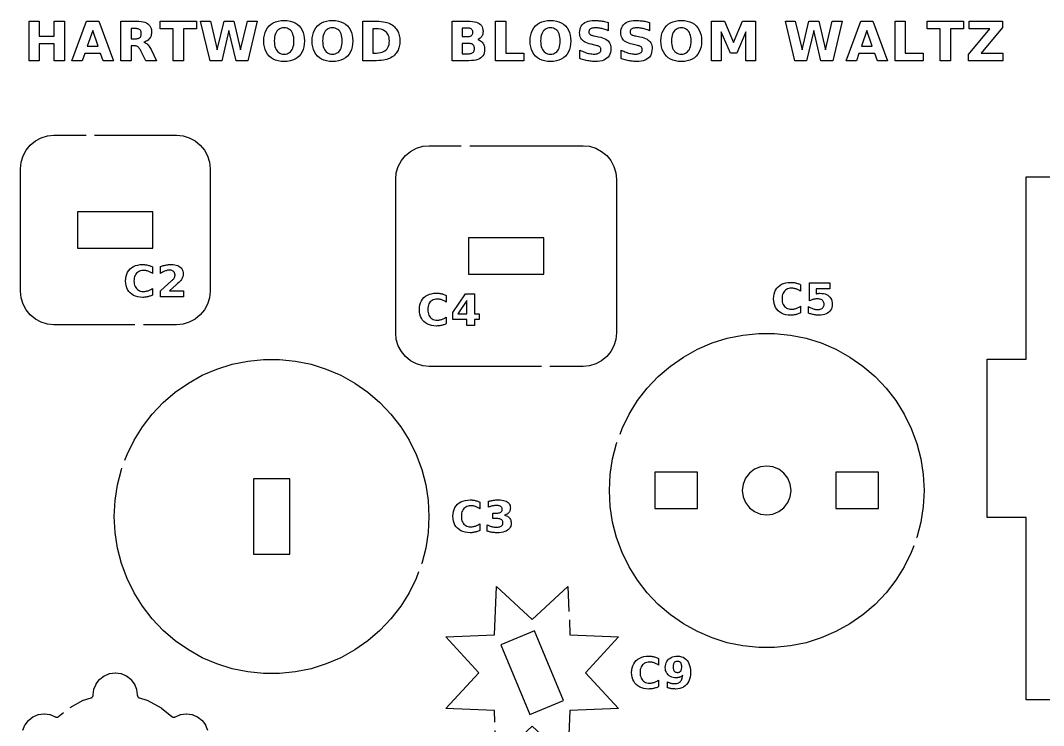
# Model space of a CAD drawing. Header units: millimetres. Extents: x 3 to 297, y 8 to 291.
# Drawn here: x 8.7 to 87.2, y 235.9 to 290.1 of the extents above; entities that cross this region are included whole.
import ezdxf

# ---------------------------------------------------------------- set-up
doc = ezdxf.new("R2010")
doc.units = ezdxf.units.MM
doc.layers.add('CUT', color=1, linetype='CONTINUOUS')
doc.layers.add('ENGRAVE', color=5, linetype='CONTINUOUS')

msp = doc.modelspace()

# ---------------------------------------------------------------- linework, layer by layer
at = {"layer": 'CUT', "color": 1}
for points in [[(17.509, 266.725), (11.2963, 266.725), (10.7976, 266.7741), (10.3145, 266.9207), (9.8692, 267.1587), (9.4789, 267.4789), (9.1587, 267.8692), (8.9207, 268.3145), (8.7741, 268.7976), (8.725, 269.2963), (8.725, 278.7037), (8.7741, 279.2024), (8.9207, 279.6855), (9.1587, 280.1308), (9.4789, 280.5211), (9.8692, 280.8413), (10.3145, 281.0793), (10.7976, 281.2259), (11.2963, 281.275), (13.7633, 281.275)], [(14.4133, 281.275), (20.7037, 281.275), (21.2024, 281.2259), (21.6855, 281.0793), (22.1308, 280.8413), (22.5211, 280.5211), (22.8413, 280.1308), (23.0793, 279.6855), (23.2259, 279.2024), (23.275, 278.7037), (23.275, 269.2963), (23.2259, 268.7976), (23.0793, 268.3145), (22.8413, 267.8692), (22.5211, 267.4789), (22.1308, 267.1587), (21.6855, 266.9207), (21.2024, 266.7741), (20.7037, 266.725), (18.159, 266.725)], [(48.709, 263.525), (40.0963, 263.525), (39.5976, 263.5741), (39.1145, 263.7207), (38.6692, 263.9587), (38.2789, 264.2789), (37.9587, 264.6692), (37.7207, 265.1145), (37.5741, 265.5976), (37.525, 266.0963), (37.525, 277.9037), (37.5741, 278.4024), (37.7207, 278.8855), (37.9587, 279.3308), (38.2789, 279.7211), (38.6692, 280.0413), (39.1145, 280.2793), (39.5976, 280.4259), (40.0963, 280.475), (42.5633, 280.475)], [(43.2133, 280.475), (51.9037, 280.475), (52.4024, 280.4259), (52.8855, 280.2793), (53.3308, 280.0413), (53.7211, 279.7211), (54.0413, 279.3308), (54.2793, 278.8855), (54.4259, 278.4024), (54.475, 277.9037), (54.475, 266.0963), (54.4259, 265.5976), (54.2793, 265.1145), (54.0413, 264.6692), (53.7211, 264.2789), (53.3308, 263.9587), (52.8855, 263.7207), (52.4024, 263.5741), (51.9037, 263.525), (49.359, 263.525)], [(100.075, 239.05), (100.075, 237.925), (85.925, 237.925), (85.925, 251.925), (82.925, 251.925), (82.925, 264.075), (85.925, 264.075), (85.925, 278.075), (100.075, 278.075), (100.075, 274.5)], [(54.7426, 258.3274), (54.9035, 258.7619), (55.4422, 259.8601), (56.0892, 260.8981), (56.8379, 261.8654), (57.6807, 262.7519), (58.6088, 263.5487), (59.6127, 264.2475), (60.6822, 264.8411), (61.8063, 265.3234), (62.9733, 265.6896), (64.1715, 265.9359), (65.3884, 266.0596), (66.6116, 266.0596), (67.8285, 265.9359), (69.0267, 265.6896), (70.1937, 265.3234), (71.3178, 264.8411), (72.3873, 264.2475), (73.3912, 263.5487), (74.3193, 262.7519), (75.1621, 261.8654), (75.9108, 260.8981), (76.5578, 259.8601), (77.0965, 258.7619), (77.5213, 257.6148), (77.8279, 256.4307), (78.0131, 255.2216), (78.0751, 254), (78.0131, 252.7784), (77.8279, 251.5693), (77.5213, 250.3852), (77.5114, 250.3583)], [(16.7426, 256.3274), (16.9035, 256.7619), (17.4422, 257.8601), (18.0892, 258.8981), (18.8379, 259.8654), (19.6807, 260.7519), (20.6088, 261.5487), (21.6127, 262.2475), (22.6822, 262.8411), (23.8063, 263.3234), (24.9733, 263.6896), (26.1715, 263.9359), (27.3884, 264.0596), (28.6116, 264.0596), (29.8285, 263.9359), (31.0267, 263.6896), (32.1937, 263.3234), (33.3178, 262.8411), (34.3873, 262.2475), (35.3912, 261.5487), (36.3193, 260.7519), (37.1621, 259.8654), (37.9108, 258.8981), (38.5578, 257.8601), (39.0965, 256.7619), (39.5213, 255.6148), (39.8279, 254.4307), (40.0131, 253.2216), (40.0751, 252), (40.0131, 250.7784), (39.8279, 249.5693), (39.5213, 248.3852), (39.5114, 248.3583)], [(77.2856, 249.7488), (77.0965, 249.2381), (76.5578, 248.1399), (75.9108, 247.1019), (75.1621, 246.1346), (74.3193, 245.2481), (73.3912, 244.4513), (72.3873, 243.7525), (71.3178, 243.1589), (70.1937, 242.6766), (69.0267, 242.3104), (67.8285, 242.0641), (66.6116, 241.9404), (65.3884, 241.9404), (64.1715, 242.0641), (62.9733, 242.3104), (61.8063, 242.6766), (60.6822, 243.1589), (59.6127, 243.7525), (58.6088, 244.4513), (57.6807, 245.2481), (56.8379, 246.1346), (56.0892, 247.1019), (55.4422, 248.1399), (54.9035, 249.2381), (54.4787, 250.3852), (54.1721, 251.5693), (53.9869, 252.7784), (53.9249, 254), (53.9869, 255.2216), (54.1721, 256.4307), (54.4787, 257.6148), (54.5168, 257.7178)], [(39.2856, 247.7488), (39.0965, 247.2381), (38.5578, 246.1399), (37.9108, 245.1019), (37.1621, 244.1346), (36.3193, 243.2481), (35.3912, 242.4513), (34.3873, 241.7525), (33.3178, 241.1589), (32.1937, 240.6766), (31.0267, 240.3104), (29.8285, 240.0641), (28.6116, 239.9404), (27.3884, 239.9404), (26.1715, 240.0641), (24.9733, 240.3104), (23.8063, 240.6766), (22.6822, 241.1589), (21.6127, 241.7525), (20.6088, 242.4513), (19.6807, 243.2481), (18.8379, 244.1346), (18.0892, 245.1019), (17.4422, 246.1399), (16.9035, 247.2381), (16.4787, 248.3852), (16.1721, 249.5693), (15.9869, 250.7784), (15.9249, 252), (15.9869, 253.2216), (16.1721, 254.4307), (16.4787, 255.6148), (16.5168, 255.7178)], [(45.1358, 236.2174), (45.0995, 237.0995), (41.368, 237.2529), (43.898, 240), (41.368, 242.7471), (45.0995, 242.9005), (45.2529, 246.632), (48, 244.102), (50.7471, 246.632), (50.8262, 244.7089)], [(50.8529, 244.0595), (50.9005, 242.9005), (54.632, 242.7471), (52.102, 240), (54.632, 237.2529), (50.9005, 237.0995), (50.7471, 233.368), (48, 235.898), (45.2529, 233.368), (45.1625, 235.5679)], [(12.5405, 237.345), (13.5489, 237.884), (13.5605, 237.8895), (13.5726, 237.8938), (14.1442, 238.0672), (14.1665, 238.0752), (14.1863, 238.0845), (14.2051, 238.0957), (14.2228, 238.1087), (14.239, 238.1234), (14.2538, 238.1396), (14.2669, 238.1571), (14.2783, 238.1758), (14.2878, 238.1955), (14.2953, 238.2161), (14.3008, 238.2373), (14.3042, 238.2589), (14.3055, 238.2808), (14.3053, 238.2869), (14.3053, 238.3033), (14.3063, 238.3147), (14.3602, 238.7242), (14.3628, 238.7387), (14.3678, 238.7525), (14.5259, 239.1342), (14.5321, 239.1475), (14.5405, 239.1596), (14.792, 239.4873), (14.8015, 239.4986), (14.8127, 239.508), (15.1404, 239.7595), (15.1525, 239.7679), (15.1658, 239.7741), (15.5475, 239.9322), (15.5613, 239.9373), (15.5758, 239.9398), (15.9853, 239.9937), (16, 239.995), (16.0147, 239.9937), (16.4242, 239.9398), (16.4387, 239.9372), (16.4525, 239.9322), (16.8342, 239.7741), (16.8475, 239.7679), (16.8596, 239.7595), (17.1873, 239.508), (17.1986, 239.4985), (17.208, 239.4873), (17.4595, 239.1596), (17.4679, 239.1475), (17.4741, 239.1342), (17.6322, 238.7525), (17.6373, 238.7387), (17.6398, 238.7242), (17.6937, 238.3147), (17.6947, 238.3033), (17.6947, 238.2869), (17.6945, 238.2808), (17.6958, 238.2589), (17.6992, 238.2373), (17.7047, 238.2161), (17.7122, 238.1955), (17.7217, 238.1758), (17.7331, 238.1571), (17.7462, 238.1396), (17.761, 238.1234), (17.7772, 238.1087), (17.7949, 238.0957), (17.8137, 238.0845), (17.8335, 238.0752), (17.8558, 238.0672), (18.4274, 237.8938), (18.4395, 237.8895), (18.4511, 237.884), (19.5306, 237.307), (19.5416, 237.3004), (19.5519, 237.2927), (20.3493, 236.6383), (20.3691, 236.6237), (20.3886, 236.6121), (20.4092, 236.6026), (20.4306, 236.5951), (20.4527, 236.5899), (20.4752, 236.5869), (20.4978, 236.5862), (20.5205, 236.5878), (20.5428, 236.5916), (20.5647, 236.5977), (20.5858, 236.6059), (20.6077, 236.6171), (20.6114, 236.6193), (20.6218, 236.6241), (21.0034, 236.7822), (21.0173, 236.7873), (21.0318, 236.7898), (21.4413, 236.8437), (21.456, 236.845), (21.4706, 236.8437), (21.8802, 236.7898), (21.8947, 236.7872), (21.9085, 236.7822), (22.2901, 236.6241), (22.3035, 236.6179), (22.3155, 236.6095), (22.6432, 236.358), (22.6545, 236.3485), (22.664, 236.3373), (22.9154, 236.0096), (22.9239, 235.9975), (22.9301, 235.9842), (23.0882, 235.6025)], [(8.9118, 235.6025), (9.0699, 235.9842), (9.0761, 235.9975), (9.0846, 236.0096), (9.336, 236.3373), (9.3455, 236.3486), (9.3568, 236.358), (9.6845, 236.6095), (9.6966, 236.6179), (9.7099, 236.6241), (10.0915, 236.7822), (10.1054, 236.7873), (10.1198, 236.7898), (10.5294, 236.8437), (10.5441, 236.845), (10.5587, 236.8437), (10.9682, 236.7898), (10.9828, 236.7872), (10.9966, 236.7822), (11.3782, 236.6241), (11.3886, 236.6193), (11.3923, 236.6171), (11.4142, 236.6059), (11.4353, 236.5977), (11.4572, 236.5916), (11.4795, 236.5878), (11.5022, 236.5862), (11.5248, 236.5869), (11.5473, 236.5899), (11.5694, 236.5951), (11.5908, 236.6026), (11.6114, 236.6121), (11.6309, 236.6237), (11.6507, 236.6383), (12.0278, 236.9478)]]:
    msp.add_lwpolyline(points, dxfattribs=at)
for points in [[(18.895, 272.605), (18.895, 275.395), (13.105, 275.395), (13.105, 272.605), (18.895, 272.605)], [(48.895, 270.605), (48.895, 273.395), (43.105, 273.395), (43.105, 270.605), (48.895, 270.605)], [(57.405, 252.605), (60.695, 252.605), (60.695, 255.395), (57.405, 255.395), (57.405, 252.605)], [(67.8101, 253.515), (67.8739, 254), (67.8101, 254.485), (67.6229, 254.937), (67.3251, 255.3251), (66.937, 255.6229), (66.485, 255.8101), (66, 255.8739), (65.515, 255.8101), (65.063, 255.6229), (64.6749, 255.3251), (64.3771, 254.937), (64.1899, 254.485), (64.1261, 254), (64.1899, 253.515), (64.3771, 253.063), (64.6749, 252.6749), (65.063, 252.3771), (65.515, 252.1899), (66, 252.1261), (66.485, 252.1899), (66.937, 252.3771), (67.3251, 252.6749), (67.6229, 253.063), (67.8101, 253.515)], [(71.305, 255.395), (71.305, 252.605), (74.595, 252.605), (74.595, 255.395), (71.305, 255.395)], [(29.395, 249.105), (29.395, 254.895), (26.605, 254.895), (26.605, 249.105), (29.395, 249.105)], [(50.3967, 237.8592), (48.1809, 243.2085), (45.6033, 242.1408), (47.8191, 236.7915), (50.3967, 237.8592)]]:
    msp.add_lwpolyline(points, close=True, dxfattribs=at)
at = {"layer": 'ENGRAVE', "color": 5}
for points in [[(12.1047, 290.0375), (12.1047, 287), (11.3214, 287), (11.3214, 288.2878), (10.1658, 288.2878), (10.1658, 287), (9.3825, 287), (9.3825, 290.0375), (10.1658, 290.0375), (10.1658, 288.8799), (11.3214, 288.8799), (11.3214, 290.0375), (12.1047, 290.0375)], [(15.8582, 287), (15.0708, 287), (14.8796, 287.5534), (13.6548, 287.5534), (13.4615, 287), (12.6742, 287), (13.7992, 290.0375), (14.7331, 290.0375), (15.8582, 287)], [(18.144, 289.9872), (18.2818, 289.948), (18.4017, 289.8976), (18.5039, 289.8361), (18.5893, 289.7625), (18.6593, 289.6758), (18.7137, 289.5762), (18.7525, 289.4636), (18.7758, 289.3379), (18.7836, 289.1993), (18.7796, 289.1019), (18.7674, 289.0105), (18.7472, 288.9252), (18.719, 288.8457), (18.6826, 288.7723), (18.6381, 288.7049), (18.5856, 288.6433), (18.5248, 288.5874), (18.4558, 288.5371), (18.3786, 288.4924), (18.2933, 288.4534), (18.1997, 288.4201), (18.2523, 288.4053), (18.3031, 288.3854), (18.352, 288.3603), (18.3991, 288.3301), (18.4443, 288.2948), (18.4876, 288.2543), (18.5301, 288.2075), (18.5727, 288.1533), (18.6155, 288.0918), (18.6585, 288.0228), (18.7016, 287.9464), (18.745, 287.8626), (19.1702, 287), (18.336, 287), (17.9657, 287.7548), (17.9284, 287.8267), (17.8908, 287.8907), (17.8531, 287.9466), (17.8152, 287.9944), (17.7771, 288.0343), (17.7389, 288.0661), (17.6985, 288.0916), (17.6538, 288.1124), (17.6049, 288.1286), (17.5517, 288.1402), (17.4943, 288.1472), (17.4327, 288.1495), (17.2109, 288.1495), (17.2109, 287), (16.4277, 287), (16.4277, 290.0375), (17.6239, 290.0375), (17.8151, 290.0319), (17.9885, 290.0151), (18.144, 289.9872)], [(20.4497, 289.4455), (19.4406, 289.4455), (19.4406, 290.0375), (22.2401, 290.0375), (22.2401, 289.4455), (21.233, 289.4455), (21.233, 287), (20.4497, 287), (20.4497, 289.4455)], [(25.6253, 287.8301), (26.1502, 290.0375), (26.8949, 290.0375), (26.1787, 287), (25.2754, 287), (24.724, 289.3092), (24.1788, 287), (23.2755, 287), (22.5532, 290.0375), (23.304, 290.0375), (23.8289, 287.8301), (24.3497, 290.0375), (25.1045, 290.0375), (25.6253, 287.8301)], [(30.1092, 289.6733), (30.236, 289.5248), (30.3398, 289.3584), (30.4205, 289.1744), (30.4781, 288.9726), (30.5127, 288.753), (30.5243, 288.5157), (30.5127, 288.279), (30.4781, 288.06), (30.4205, 287.8586), (30.3398, 287.6748), (30.236, 287.5086), (30.1092, 287.3601), (29.962, 287.232), (29.7973, 287.1273), (29.6148, 287.0458), (29.4148, 286.9876), (29.1971, 286.9526), (28.9618, 286.941), (28.727, 286.9526), (28.5098, 286.9876), (28.3099, 287.0458), (28.1276, 287.1273), (27.9627, 287.232), (27.8153, 287.3601), (27.6882, 287.5086), (27.5842, 287.6748), (27.5033, 287.8586), (27.4455, 288.06), (27.4108, 288.279), (27.3993, 288.5157), (27.4108, 288.753), (27.4455, 288.9726), (27.5033, 289.1744), (27.5842, 289.3584), (27.6882, 289.5248), (27.8153, 289.6733), (27.9627, 289.8014), (28.1276, 289.9062), (28.3099, 289.9877), (28.5098, 290.0459), (28.727, 290.0808), (28.9618, 290.0924), (29.1971, 290.0808), (29.4148, 290.0459), (29.6148, 289.9877), (29.7973, 289.9062), (29.962, 289.8014), (30.1092, 289.6733)], [(33.818, 289.6733), (33.9448, 289.5248), (34.0485, 289.3584), (34.1292, 289.1744), (34.1869, 288.9726), (34.2215, 288.753), (34.233, 288.5157), (34.2215, 288.279), (34.1869, 288.06), (34.1292, 287.8586), (34.0485, 287.6748), (33.9448, 287.5086), (33.818, 287.3601), (33.6708, 287.232), (33.506, 287.1273), (33.3236, 287.0458), (33.1235, 286.9876), (32.9058, 286.9526), (32.6705, 286.941), (32.4358, 286.9526), (32.2185, 286.9876), (32.0187, 287.0458), (31.8363, 287.1273), (31.6715, 287.232), (31.524, 287.3601), (31.3969, 287.5086), (31.2929, 287.6748), (31.212, 287.8586), (31.1542, 288.06), (31.1195, 288.279), (31.108, 288.5157), (31.1195, 288.753), (31.1542, 288.9726), (31.212, 289.1744), (31.2929, 289.3584), (31.3969, 289.5248), (31.524, 289.6733), (31.6715, 289.8014), (31.8363, 289.9062), (32.0187, 289.9877), (32.2185, 290.0459), (32.4358, 290.0808), (32.6705, 290.0924), (32.9058, 290.0808), (33.1235, 290.0459), (33.3236, 289.9877), (33.506, 289.9062), (33.6708, 289.8014), (33.818, 289.6733)], [(36.7255, 289.969), (36.8482, 289.9388), (36.9584, 289.9021), (37.0633, 289.8578), (37.1628, 289.8058), (37.2569, 289.7462), (37.3457, 289.679), (37.429, 289.6042), (37.4972, 289.5339), (37.5592, 289.4602), (37.6152, 289.3829), (37.665, 289.3022), (37.7088, 289.2179), (37.7464, 289.1301), (37.7781, 289.0386), (37.8041, 288.9432), (37.8242, 288.8438), (37.8387, 288.7404), (37.8473, 288.6331), (37.8502, 288.5218), (37.8473, 288.4093), (37.8387, 288.3008), (37.8242, 288.1965), (37.8041, 288.0964), (37.7781, 288.0003), (37.7464, 287.9084), (37.7088, 287.8203), (37.665, 287.7358), (37.6152, 287.6549), (37.5592, 287.5775), (37.4972, 287.5036), (37.429, 287.4333), (37.3449, 287.3585), (37.2554, 287.2913), (37.1605, 287.2317), (37.0601, 287.1797), (36.9543, 287.1354), (36.8431, 287.0987), (36.7197, 287.0685), (36.5773, 287.0439), (36.4159, 287.0247), (36.2355, 287.011), (36.0361, 287.0027), (35.8177, 287), (34.9917, 287), (34.9917, 290.0375), (35.8177, 290.0375), (36.0385, 290.0348), (36.2396, 290.0266), (36.4212, 290.0128), (36.5831, 289.9937), (36.7255, 289.969)], [(44.2559, 288.2867), (44.2905, 288.2135), (44.3174, 288.1353), (44.3366, 288.0521), (44.3481, 287.9639), (44.352, 287.8708), (44.3437, 287.7305), (44.319, 287.6027), (44.2777, 287.4873), (44.22, 287.3843), (44.1457, 287.2938), (44.0549, 287.2157), (43.9473, 287.1498), (43.8225, 287.0958), (43.6806, 287.0539), (43.5214, 287.024), (43.3451, 287.006), (43.1516, 287), (41.8516, 287), (41.8516, 290.0375), (43.0275, 290.0375), (43.2287, 290.0322), (43.4106, 290.0163), (43.573, 289.9897), (43.7161, 289.9525), (43.8398, 289.9047), (43.9441, 289.8463), (44.0308, 289.7761), (44.1017, 289.6932), (44.1569, 289.5976), (44.1963, 289.4891), (44.22, 289.3679), (44.2279, 289.2339), (44.225, 289.1618), (44.2163, 289.0934), (44.2019, 289.0287), (44.1817, 288.9676), (44.1558, 288.9102), (44.1241, 288.8565), (44.0869, 288.8068), (44.0445, 288.7617), (43.9969, 288.7209), (43.9442, 288.6847), (43.8862, 288.6529), (43.823, 288.6256), (43.9039, 288.5977), (43.9785, 288.563), (44.0468, 288.5213), (44.1087, 288.4728), (44.1643, 288.4173), (44.2136, 288.355), (44.2559, 288.2867)], [(45.1941, 290.0375), (45.9774, 290.0375), (45.9774, 287.592), (47.3527, 287.592), (47.3527, 287), (45.1941, 287), (45.1941, 290.0375)], [(50.5508, 289.6733), (50.6776, 289.5248), (50.7814, 289.3584), (50.8621, 289.1744), (50.9197, 288.9726), (50.9543, 288.753), (50.9658, 288.5157), (50.9543, 288.279), (50.9197, 288.06), (50.8621, 287.8586), (50.7814, 287.6748), (50.6776, 287.5086), (50.5508, 287.3601), (50.4036, 287.232), (50.2388, 287.1273), (50.0564, 287.0458), (49.8563, 286.9876), (49.6386, 286.9526), (49.4033, 286.941), (49.1686, 286.9526), (48.9513, 286.9876), (48.7515, 287.0458), (48.5692, 287.1273), (48.4043, 287.232), (48.2569, 287.3601), (48.1297, 287.5086), (48.0257, 287.6748), (47.9448, 287.8586), (47.887, 288.06), (47.8524, 288.279), (47.8408, 288.5157), (47.8524, 288.753), (47.887, 288.9726), (47.9448, 289.1744), (48.0257, 289.3584), (48.1297, 289.5248), (48.2569, 289.6733), (48.4043, 289.8014), (48.5692, 289.9062), (48.7515, 289.9877), (48.9513, 290.0459), (49.1686, 290.0808), (49.4033, 290.0924), (49.6386, 290.0808), (49.8563, 290.0459), (50.0564, 289.9877), (50.2388, 289.9062), (50.4036, 289.8014), (50.5508, 289.6733)], [(53.4298, 289.4473), (53.3501, 289.4679), (53.2715, 289.4853), (53.1943, 289.4995), (53.1187, 289.5106), (53.0445, 289.5185), (52.9717, 289.5232), (52.9005, 289.5248), (52.811, 289.5227), (52.7296, 289.5162), (52.6563, 289.5055), (52.5912, 289.4905), (52.5343, 289.4711), (52.4854, 289.4475), (52.4444, 289.4194), (52.4108, 289.3865), (52.3847, 289.3488), (52.3661, 289.3065), (52.3549, 289.2593), (52.3512, 289.2074), (52.3537, 289.1682), (52.3612, 289.132), (52.3738, 289.0988), (52.3914, 289.0686), (52.414, 289.0414), (52.4417, 289.0172), (52.476, 288.995), (52.5184, 288.9739), (52.5691, 288.9539), (52.628, 288.9349), (52.695, 288.917), (52.7703, 288.9002), (53.1039, 288.8331), (53.2646, 288.7962), (53.4091, 288.7535), (53.5373, 288.7049), (53.6492, 288.6504), (53.7448, 288.5901), (53.8241, 288.5238), (53.8894, 288.4498), (53.9428, 288.3661), (53.9844, 288.2726), (54.014, 288.1694), (54.0318, 288.0565), (54.0378, 287.9338), (54.0295, 287.7735), (54.0046, 287.6274), (53.9632, 287.4957), (53.9053, 287.3782), (53.8308, 287.275), (53.7397, 287.1862), (53.6316, 287.1112), (53.5061, 287.05), (53.3631, 287.0023), (53.2026, 286.9682), (53.0247, 286.9478), (52.8293, 286.941), (52.7329, 286.9425), (52.6364, 286.9471), (52.5399, 286.9547), (52.4432, 286.9654), (52.3464, 286.9791), (52.2494, 286.9959), (52.1525, 287.0157), (52.0555, 287.0384), (51.9585, 287.0641), (51.8615, 287.0927), (51.7645, 287.1242), (51.6676, 287.1587), (51.6676, 287.8199), (51.764, 287.7705), (51.8594, 287.7253), (51.9537, 287.6844), (52.0469, 287.6477), (52.139, 287.6152), (52.2301, 287.587), (52.3201, 287.563), (52.409, 287.5434), (52.4969, 287.5282), (52.5837, 287.5173), (52.6694, 287.5108), (52.754, 287.5086), (52.8361, 287.511), (52.9115, 287.5181), (52.9803, 287.53), (53.0424, 287.5466), (53.0979, 287.568), (53.1466, 287.5941), (53.1883, 287.6246), (53.2224, 287.6592), (53.2489, 287.6978), (53.2678, 287.7406), (53.2792, 287.7874), (53.283, 287.8382), (53.2804, 287.8839), (53.2727, 287.9259), (53.2598, 287.9644), (53.2418, 287.9992), (53.2187, 288.0304), (53.1904, 288.0579), (53.1544, 288.0833), (53.1082, 288.1077), (53.0518, 288.1312), (52.9851, 288.1538), (52.9082, 288.1755), (52.8211, 288.1963), (52.518, 288.2634), (52.3729, 288.2992), (52.2414, 288.3414), (52.1235, 288.3901), (52.0193, 288.4452), (51.9287, 288.5067), (51.8517, 288.5747), (51.7873, 288.65), (51.7347, 288.7336), (51.6938, 288.8255), (51.6645, 288.9255), (51.647, 289.0339), (51.6411, 289.1505), (51.6493, 289.2959), (51.6737, 289.4297), (51.7144, 289.5518), (51.7713, 289.6623), (51.8446, 289.7611), (51.9341, 289.8483), (52.0389, 289.9229), (52.1579, 289.9839), (52.2911, 290.0314), (52.4386, 290.0653), (52.6004, 290.0857), (52.7764, 290.0924), (52.8602, 290.0914), (52.9448, 290.0883), (53.0302, 290.083), (53.1164, 290.0757), (53.2033, 290.0663), (53.2911, 290.0548), (53.3798, 290.0412), (53.4695, 290.0255), (53.5602, 290.0078), (53.6519, 289.9879), (53.7446, 289.9659), (53.8384, 289.9419), (53.8384, 289.299), (53.7553, 289.3348), (53.6729, 289.3675), (53.5912, 289.3972), (53.5101, 289.4238), (53.4298, 289.4473)], [(56.5973, 289.4473), (56.5177, 289.4679), (56.439, 289.4853), (56.3619, 289.4995), (56.2862, 289.5106), (56.212, 289.5185), (56.1393, 289.5232), (56.068, 289.5248), (55.9785, 289.5227), (55.8971, 289.5162), (55.8239, 289.5055), (55.7588, 289.4905), (55.7018, 289.4711), (55.653, 289.4475), (55.612, 289.4194), (55.5784, 289.3865), (55.5523, 289.3488), (55.5336, 289.3065), (55.5224, 289.2593), (55.5187, 289.2074), (55.5212, 289.1682), (55.5288, 289.132), (55.5414, 289.0988), (55.559, 289.0686), (55.5816, 289.0414), (55.6093, 289.0172), (55.6435, 288.995), (55.686, 288.9739), (55.7367, 288.9539), (55.7955, 288.9349), (55.8626, 288.917), (55.9378, 288.9002), (56.2715, 288.8331), (56.4322, 288.7962), (56.5767, 288.7535), (56.7048, 288.7049), (56.8167, 288.6504), (56.9124, 288.5901), (56.9917, 288.5238), (57.057, 288.4498), (57.1104, 288.3661), (57.1519, 288.2726), (57.1816, 288.1694), (57.1994, 288.0565), (57.2053, 287.9338), (57.197, 287.7735), (57.1722, 287.6274), (57.1308, 287.4957), (57.0729, 287.3782), (56.9983, 287.275), (56.9073, 287.1862), (56.7992, 287.1112), (56.6736, 287.05), (56.5306, 287.0023), (56.3702, 286.9682), (56.1922, 286.9478), (55.9968, 286.941), (55.9005, 286.9425), (55.804, 286.9471), (55.7074, 286.9547), (55.6107, 286.9654), (55.5139, 286.9791), (55.417, 286.9959), (55.32, 287.0157), (55.223, 287.0384), (55.1261, 287.0641), (55.0291, 287.0927), (54.9321, 287.1242), (54.8351, 287.1587), (54.8351, 287.8199), (54.9316, 287.7705), (55.0269, 287.7253), (55.1212, 287.6844), (55.2144, 287.6477), (55.3066, 287.6152), (55.3977, 287.587), (55.4877, 287.563), (55.5766, 287.5434), (55.6644, 287.5282), (55.7512, 287.5173), (55.8369, 287.5108), (55.9215, 287.5086), (56.0037, 287.511), (56.0791, 287.5181), (56.1479, 287.53), (56.21, 287.5466), (56.2654, 287.568), (56.3142, 287.5941), (56.3559, 287.6246), (56.3899, 287.6592), (56.4164, 287.6978), (56.4354, 287.7406), (56.4467, 287.7874), (56.4505, 287.8382), (56.4479, 287.8839), (56.4402, 287.9259), (56.4274, 287.9644), (56.4094, 287.9992), (56.3862, 288.0304), (56.358, 288.0579), (56.322, 288.0833), (56.2758, 288.1077), (56.2194, 288.1312), (56.1527, 288.1538), (56.0758, 288.1755), (55.9887, 288.1963), (55.6855, 288.2634), (55.5404, 288.2992), (55.409, 288.3414), (55.2911, 288.3901), (55.1869, 288.4452), (55.0962, 288.5067), (55.0192, 288.5747), (54.9549, 288.65), (54.9023, 288.7336), (54.8613, 288.8255), (54.8321, 288.9255), (54.8145, 289.0339), (54.8087, 289.1505), (54.8168, 289.2959), (54.8412, 289.4297), (54.8819, 289.5518), (54.9389, 289.6623), (55.0121, 289.7611), (55.1016, 289.8483), (55.2064, 289.9229), (55.3254, 289.9839), (55.4587, 290.0314), (55.6062, 290.0653), (55.7679, 290.0857), (55.9439, 290.0924), (56.0277, 290.0914), (56.1123, 290.0883), (56.1977, 290.083), (56.2839, 290.0757), (56.3709, 290.0663), (56.4587, 290.0548), (56.5473, 290.0412), (56.637, 290.0255), (56.7277, 290.0078), (56.8194, 289.9879), (56.9122, 289.9659), (57.0059, 289.9419), (57.0059, 289.299), (56.9229, 289.3348), (56.8405, 289.3675), (56.7587, 289.3972), (56.6777, 289.4238), (56.5973, 289.4473)], [(60.5946, 289.6733), (60.7215, 289.5248), (60.8252, 289.3584), (60.9059, 289.1744), (60.9636, 288.9726), (60.9982, 288.753), (61.0097, 288.5157), (60.9982, 288.279), (60.9636, 288.06), (60.9059, 287.8586), (60.8252, 287.6748), (60.7215, 287.5086), (60.5946, 287.3601), (60.4475, 287.232), (60.2827, 287.1273), (60.1003, 287.0458), (59.9002, 286.9876), (59.6825, 286.9526), (59.4472, 286.941), (59.2125, 286.9526), (58.9952, 286.9876), (58.7954, 287.0458), (58.613, 287.1273), (58.4482, 287.232), (58.3007, 287.3601), (58.1736, 287.5086), (58.0696, 287.6748), (57.9887, 287.8586), (57.9309, 288.06), (57.8962, 288.279), (57.8847, 288.5157), (57.8962, 288.753), (57.9309, 288.9726), (57.9887, 289.1744), (58.0696, 289.3584), (58.1736, 289.5248), (58.3007, 289.6733), (58.4482, 289.8014), (58.613, 289.9062), (58.7954, 289.9877), (58.9952, 290.0459), (59.2125, 290.0808), (59.4472, 290.0924), (59.6825, 290.0808), (59.9002, 290.0459), (60.1003, 289.9877), (60.2827, 289.9062), (60.4475, 289.8014), (60.5946, 289.6733)], [(65.1477, 287), (64.4071, 287), (64.4071, 289.2217), (63.7073, 287.5839), (63.2109, 287.5839), (62.511, 289.2217), (62.511, 287), (61.7684, 287), (61.7684, 290.0375), (62.7653, 290.0375), (63.457, 288.4119), (64.1528, 290.0375), (65.1477, 290.0375), (65.1477, 287)], [(70.5124, 287.8301), (71.0373, 290.0375), (71.7819, 290.0375), (71.0658, 287), (70.1624, 287), (69.6111, 289.3092), (69.0658, 287), (68.1625, 287), (67.4403, 290.0375), (68.191, 290.0375), (68.7159, 287.8301), (69.2367, 290.0375), (69.9915, 290.0375), (70.5124, 287.8301)], [(74.4958, 287), (74.3045, 287.5534), (73.0798, 287.5534), (72.8865, 287), (72.0991, 287), (73.2242, 290.0375), (74.158, 290.0375), (75.2831, 287), (74.4958, 287)], [(75.8526, 290.0375), (76.6359, 290.0375), (76.6359, 287.592), (78.0112, 287.592), (78.0112, 287), (75.8526, 287), (75.8526, 290.0375)], [(79.3213, 287), (79.3213, 289.4455), (78.3122, 289.4455), (78.3122, 290.0375), (81.1117, 290.0375), (81.1117, 289.4455), (80.1046, 289.4455), (80.1046, 287), (79.3213, 287)], [(84.1348, 287), (81.4879, 287), (81.4879, 287.474), (83.1175, 289.4455), (81.5347, 289.4455), (81.5347, 290.0375), (84.088, 290.0375), (84.088, 289.5635), (82.4583, 287.592), (84.1348, 287.592), (84.1348, 287)], [(13.8501, 288.1169), (14.6822, 288.1169), (14.2672, 289.3254), (13.8501, 288.1169)], [(17.9262, 288.816), (17.9529, 288.8564), (17.9736, 288.9033), (17.9885, 288.9567), (17.9974, 289.0168), (18.0003, 289.0833), (17.9974, 289.1492), (17.9885, 289.2086), (17.9736, 289.2614), (17.9529, 289.3076), (17.9262, 289.3473), (17.8935, 289.3804), (17.854, 289.4077), (17.8068, 289.4301), (17.7519, 289.4475), (17.6892, 289.4599), (17.6187, 289.4674), (17.5405, 289.4699), (17.2109, 289.4699), (17.2109, 288.6907), (17.5405, 288.6907), (17.6187, 288.6932), (17.6892, 288.7008), (17.7519, 288.7136), (17.8068, 288.7314), (17.854, 288.7543), (17.8935, 288.7822), (17.9262, 288.816)], [(28.4063, 289.2603), (28.346, 289.1662), (28.2967, 289.06), (28.2583, 288.9419), (28.2309, 288.8118), (28.2145, 288.6698), (28.209, 288.5157), (28.2145, 288.3623), (28.2309, 288.2207), (28.2583, 288.091), (28.2967, 287.9732), (28.346, 287.8672), (28.4063, 287.7731), (28.4766, 287.6923), (28.5558, 287.6262), (28.6439, 287.5747), (28.7409, 287.538), (28.8469, 287.516), (28.9618, 287.5086), (29.0773, 287.516), (29.1837, 287.538), (29.2812, 287.5747), (29.3696, 287.6262), (29.4489, 287.6923), (29.5192, 287.7731), (29.5795, 287.8672), (29.6288, 287.9732), (29.6672, 288.091), (29.6946, 288.2207), (29.7111, 288.3623), (29.7166, 288.5157), (29.7111, 288.6698), (29.6946, 288.8118), (29.6672, 288.9419), (29.6288, 289.06), (29.5795, 289.1662), (29.5192, 289.2603), (29.4489, 289.3412), (29.3696, 289.4073), (29.2812, 289.4587), (29.1837, 289.4954), (29.0773, 289.5175), (28.9618, 289.5248), (28.8469, 289.5175), (28.7409, 289.4954), (28.6439, 289.4587), (28.5558, 289.4073), (28.4766, 289.3412), (28.4063, 289.2603)], [(32.1151, 289.2603), (32.0548, 289.1662), (32.0054, 289.06), (31.9671, 288.9419), (31.9397, 288.8118), (31.9232, 288.6698), (31.9177, 288.5157), (31.9232, 288.3623), (31.9397, 288.2207), (31.9671, 288.091), (32.0054, 287.9732), (32.0548, 287.8672), (32.1151, 287.7731), (32.1853, 287.6923), (32.2645, 287.6262), (32.3526, 287.5747), (32.4496, 287.538), (32.5556, 287.516), (32.6705, 287.5086), (32.786, 287.516), (32.8925, 287.538), (32.9899, 287.5747), (33.0783, 287.6262), (33.1576, 287.6923), (33.2279, 287.7731), (33.2882, 287.8672), (33.3376, 287.9732), (33.376, 288.091), (33.4034, 288.2207), (33.4198, 288.3623), (33.4253, 288.5157), (33.4198, 288.6698), (33.4034, 288.8118), (33.376, 288.9419), (33.3376, 289.06), (33.2882, 289.1662), (33.2279, 289.2603), (33.1576, 289.3412), (33.0783, 289.4073), (32.9899, 289.4587), (32.8925, 289.4954), (32.786, 289.5175), (32.6705, 289.5248), (32.5556, 289.5175), (32.4496, 289.4954), (32.3526, 289.4587), (32.2645, 289.4073), (32.1853, 289.3412), (32.1151, 289.2603)], [(36.5951, 287.6978), (36.6985, 287.7573), (36.7892, 287.8301), (36.8666, 287.9154), (36.9299, 288.0127), (36.9792, 288.122), (37.0143, 288.2433), (37.0354, 288.3766), (37.0425, 288.5218), (37.0355, 288.6664), (37.0144, 288.799), (36.9794, 288.9196), (36.9304, 289.0282), (36.8673, 289.1248), (36.7902, 289.2095), (36.6997, 289.2816), (36.5965, 289.3406), (36.4804, 289.3865), (36.3517, 289.4193), (36.2101, 289.4389), (36.0557, 289.4455), (35.775, 289.4455), (35.775, 287.592), (36.0557, 287.592), (36.2095, 287.5987), (36.3506, 287.6185), (36.4792, 287.6516), (36.5951, 287.6978)], [(43.349, 288.943), (43.3782, 288.9722), (43.4021, 289.0058), (43.4207, 289.0437), (43.434, 289.0858), (43.4419, 289.1323), (43.4446, 289.183), (43.4419, 289.2332), (43.434, 289.2792), (43.4207, 289.3211), (43.4021, 289.3589), (43.3782, 289.3925), (43.349, 289.4221), (43.3146, 289.4473), (43.2753, 289.4679), (43.231, 289.4839), (43.1817, 289.4953), (43.1274, 289.5022), (43.0682, 289.5045), (42.6348, 289.5045), (42.6348, 288.8616), (43.0682, 288.8616), (43.1274, 288.8638), (43.1817, 288.8706), (43.231, 288.8819), (43.2753, 288.8977), (43.3146, 288.9181), (43.349, 288.943)], [(48.8479, 289.2603), (48.7876, 289.1662), (48.7383, 289.06), (48.6999, 288.9419), (48.6725, 288.8118), (48.656, 288.6698), (48.6506, 288.5157), (48.656, 288.3623), (48.6725, 288.2207), (48.6999, 288.091), (48.7383, 287.9732), (48.7876, 287.8672), (48.8479, 287.7731), (48.9181, 287.6923), (48.9973, 287.6262), (49.0854, 287.5747), (49.1825, 287.538), (49.2884, 287.516), (49.4033, 287.5086), (49.5188, 287.516), (49.6253, 287.538), (49.7227, 287.5747), (49.8111, 287.6262), (49.8905, 287.6923), (49.9608, 287.7731), (50.0211, 287.8672), (50.0704, 287.9732), (50.1088, 288.091), (50.1362, 288.2207), (50.1526, 288.3623), (50.1581, 288.5157), (50.1526, 288.6698), (50.1362, 288.8118), (50.1088, 288.9419), (50.0704, 289.06), (50.0211, 289.1662), (49.9608, 289.2603), (49.8905, 289.3412), (49.8111, 289.4073), (49.7227, 289.4587), (49.6253, 289.4954), (49.5188, 289.5175), (49.4033, 289.5248), (49.2884, 289.5175), (49.1825, 289.4954), (49.0854, 289.4587), (48.9973, 289.4073), (48.9181, 289.3412), (48.8479, 289.2603)], [(58.8918, 289.2603), (58.8315, 289.1662), (58.7821, 289.06), (58.7438, 288.9419), (58.7163, 288.8118), (58.6999, 288.6698), (58.6944, 288.5157), (58.6999, 288.3623), (58.7163, 288.2207), (58.7438, 288.091), (58.7821, 287.9732), (58.8315, 287.8672), (58.8918, 287.7731), (58.962, 287.6923), (59.0412, 287.6262), (59.1293, 287.5747), (59.2263, 287.538), (59.3323, 287.516), (59.4472, 287.5086), (59.5627, 287.516), (59.6692, 287.538), (59.7666, 287.5747), (59.855, 287.6262), (59.9343, 287.6923), (60.0046, 287.7731), (60.0649, 287.8672), (60.1143, 287.9732), (60.1526, 288.091), (60.1801, 288.2207), (60.1965, 288.3623), (60.202, 288.5157), (60.1965, 288.6698), (60.1801, 288.8118), (60.1526, 288.9419), (60.1143, 289.06), (60.0649, 289.1662), (60.0046, 289.2603), (59.9343, 289.3412), (59.855, 289.4073), (59.7666, 289.4587), (59.6692, 289.4954), (59.5627, 289.5175), (59.4472, 289.5248), (59.3323, 289.5175), (59.2263, 289.4954), (59.1293, 289.4587), (59.0412, 289.4073), (58.962, 289.3412), (58.8918, 289.2603)], [(74.1072, 288.1169), (73.6921, 289.3254), (73.2751, 288.1169), (74.1072, 288.1169)], [(43.486, 287.6688), (43.5158, 287.7105), (43.5389, 287.7579), (43.5555, 287.8109), (43.5654, 287.8695), (43.5687, 287.9338), (43.5654, 287.9969), (43.5556, 288.0544), (43.5392, 288.1065), (43.5162, 288.1531), (43.4867, 288.1942), (43.4507, 288.2299), (43.408, 288.26), (43.3587, 288.2847), (43.3027, 288.3039), (43.24, 288.3176), (43.1707, 288.3258), (43.0946, 288.3285), (42.6348, 288.3285), (42.6348, 287.533), (43.0946, 287.533), (43.1701, 287.5358), (43.239, 287.5441), (43.3014, 287.558), (43.3573, 287.5773), (43.4067, 287.6023), (43.4497, 287.6327), (43.486, 287.6688)], [(18.8007, 268.9798), (18.7419, 268.9537), (18.6824, 268.9299), (18.622, 268.9086), (18.5609, 268.8898), (18.4989, 268.8734), (18.436, 268.8594), (18.3723, 268.8481), (18.3076, 268.8392), (18.2421, 268.8329), (18.1756, 268.8291), (18.1083, 268.8278), (17.9129, 268.8372), (17.7316, 268.8655), (17.5642, 268.9126), (17.4109, 268.9786), (17.2716, 269.0635), (17.1464, 269.1672), (17.0379, 269.287), (16.9492, 269.4202), (16.8802, 269.5669), (16.831, 269.7271), (16.8014, 269.9006), (16.7915, 270.0876), (16.8014, 270.275), (16.831, 270.449), (16.8802, 270.6094), (16.9492, 270.7563), (17.0379, 270.8897), (17.1464, 271.0096), (17.2716, 271.1133), (17.4109, 271.1981), (17.5642, 271.2641), (17.7316, 271.3113), (17.9129, 271.3395), (18.1083, 271.349), (18.1756, 271.3477), (18.2421, 271.3439), (18.3076, 271.3376), (18.3723, 271.3287), (18.436, 271.3173), (18.4989, 271.3034), (18.5609, 271.287), (18.622, 271.2681), (18.6824, 271.2468), (18.7419, 271.2231), (18.8007, 271.1969), (18.8586, 271.1683), (18.8586, 270.6654), (18.8007, 270.7032), (18.743, 270.7375), (18.6857, 270.7683), (18.6286, 270.7956), (18.5717, 270.8193), (18.5152, 270.8395), (18.4582, 270.8564), (18.4003, 270.8703), (18.3414, 270.881), (18.2815, 270.8887), (18.2206, 270.8933), (18.1587, 270.8949), (18.0509, 270.8889), (17.9511, 270.871), (17.8592, 270.8411), (17.7753, 270.7994), (17.6994, 270.7457), (17.6314, 270.68), (17.5727, 270.6039), (17.5247, 270.5187), (17.4873, 270.4245), (17.4607, 270.3212), (17.4447, 270.2089), (17.4393, 270.0876), (17.4447, 269.9667), (17.4607, 269.8548), (17.4873, 269.7519), (17.5247, 269.6579), (17.5727, 269.5728), (17.6314, 269.4967), (17.6994, 269.4311), (17.7753, 269.3774), (17.8592, 269.3356), (17.9511, 269.3058), (18.0509, 269.2879), (18.1587, 269.2819), (18.2206, 269.2834), (18.2815, 269.288), (18.3414, 269.2957), (18.4003, 269.3065), (18.4582, 269.3203), (18.5152, 269.3372), (18.5717, 269.3574), (18.6286, 269.3812), (18.6857, 269.4084), (18.743, 269.4392), (18.8007, 269.4736), (18.8586, 269.5114), (18.8586, 269.0085), (18.8007, 268.9798)], [(21.2348, 269.3356), (21.2348, 268.875), (19.4688, 268.875), (19.4688, 269.3356), (20.3559, 270.1185), (20.3937, 270.1542), (20.4282, 270.1896), (20.4592, 270.2247), (20.4868, 270.2595), (20.5109, 270.2941), (20.5316, 270.3285), (20.549, 270.3629), (20.5633, 270.3977), (20.5744, 270.433), (20.5823, 270.4688), (20.587, 270.505), (20.5886, 270.5417), (20.5854, 270.5968), (20.5759, 270.6482), (20.5599, 270.6959), (20.5376, 270.7399), (20.5089, 270.7802), (20.4739, 270.8167), (20.4335, 270.8486), (20.389, 270.8746), (20.3402, 270.8949), (20.2872, 270.9093), (20.2301, 270.918), (20.1687, 270.9209), (20.1191, 270.9192), (20.068, 270.9139), (20.0153, 270.9052), (19.9611, 270.893), (19.9053, 270.8774), (19.848, 270.8582), (19.7893, 270.8357), (19.7292, 270.8097), (19.6678, 270.7803), (19.605, 270.7476), (19.5408, 270.7114), (19.4753, 270.6719), (19.4753, 271.2057), (19.5457, 271.2281), (19.6158, 271.2487), (19.6857, 271.2674), (19.7553, 271.2842), (19.8246, 271.2992), (19.8936, 271.3123), (19.9623, 271.3235), (20.0305, 271.3327), (20.0983, 271.3398), (20.1656, 271.3449), (20.2325, 271.3479), (20.2989, 271.349), (20.4389, 271.3436), (20.5681, 271.3276), (20.6865, 271.3009), (20.794, 271.2636), (20.8908, 271.2156), (20.9768, 271.1569), (21.0506, 271.0887), (21.1111, 271.012), (21.1581, 270.927), (21.1916, 270.8336), (21.2118, 270.7317), (21.2185, 270.6214), (21.2156, 270.556), (21.2071, 270.492), (21.1929, 270.4296), (21.1729, 270.3686), (21.1473, 270.3091), (21.116, 270.2511), (21.0755, 270.1907), (21.0225, 270.1237), (20.9569, 270.0503), (20.8787, 269.9705), (20.7879, 269.8841), (20.6846, 269.7913), (20.1654, 269.3356), (21.2348, 269.3356)], [(68.5387, 267.6126), (68.48, 267.5864), (68.4204, 267.5626), (68.3601, 267.5413), (68.2989, 267.5225), (68.2369, 267.5061), (68.1741, 267.4922), (68.1103, 267.4808), (68.0457, 267.4719), (67.9801, 267.4656), (67.9136, 267.4618), (67.8463, 267.4605), (67.6509, 267.4699), (67.4696, 267.4982), (67.3023, 267.5453), (67.1489, 267.6113), (67.0096, 267.6962), (66.8844, 267.7999), (66.7759, 267.9197), (66.6872, 268.053), (66.6183, 268.1996), (66.569, 268.3598), (66.5394, 268.5333), (66.5295, 268.7203), (66.5394, 268.9077), (66.569, 269.0817), (66.6183, 269.2421), (66.6872, 269.389), (66.7759, 269.5224), (66.8844, 269.6423), (67.0096, 269.746), (67.1489, 269.8308), (67.3023, 269.8968), (67.4696, 269.944), (67.6509, 269.9722), (67.8463, 269.9817), (67.9136, 269.9804), (67.9801, 269.9766), (68.0457, 269.9703), (68.1103, 269.9614), (68.1741, 269.95), (68.2369, 269.9361), (68.2989, 269.9197), (68.3601, 269.9008), (68.4204, 269.8795), (68.48, 269.8558), (68.5387, 269.8296), (68.5966, 269.801), (68.5966, 269.2981), (68.5387, 269.3359), (68.481, 269.3702), (68.4237, 269.401), (68.3666, 269.4283), (68.3097, 269.452), (68.2532, 269.4722), (68.1963, 269.4891), (68.1383, 269.503), (68.0794, 269.5137), (68.0195, 269.5214), (67.9586, 269.526), (67.8967, 269.5276), (67.789, 269.5216), (67.6891, 269.5037), (67.5973, 269.4739), (67.5133, 269.4321), (67.4374, 269.3784), (67.3694, 269.3127), (67.3107, 269.2366), (67.2627, 269.1514), (67.2253, 269.0572), (67.1987, 268.9539), (67.1827, 268.8416), (67.1773, 268.7203), (67.1827, 268.5994), (67.1987, 268.4875), (67.2253, 268.3846), (67.2627, 268.2906), (67.3107, 268.2055), (67.3694, 268.1295), (67.4374, 268.0638), (67.5133, 268.0101), (67.5973, 267.9683), (67.6891, 267.9385), (67.789, 267.9206), (67.8967, 267.9146), (67.9586, 267.9161), (68.0195, 267.9208), (68.0794, 267.9284), (68.1383, 267.9392), (68.1963, 267.953), (68.2532, 267.9699), (68.3097, 267.9902), (68.3666, 268.0139), (68.4237, 268.0412), (68.481, 268.0719), (68.5387, 268.1063), (68.5966, 268.1441), (68.5966, 267.6412), (68.5387, 267.6126)], [(70.854, 269.9377), (70.854, 269.4771), (69.796, 269.4771), (69.796, 269.1011), (69.8199, 269.1074), (69.8439, 269.1132), (69.8678, 269.1184), (69.8919, 269.1232), (69.9159, 269.1275), (69.9401, 269.1312), (69.9644, 269.1345), (69.989, 269.1371), (70.0139, 269.1392), (70.0392, 269.1406), (70.0647, 269.1415), (70.0906, 269.1418), (70.2333, 269.1357), (70.365, 269.1171), (70.4857, 269.0863), (70.5955, 269.0431), (70.6944, 268.9875), (70.7823, 268.9197), (70.8579, 268.8407), (70.9198, 268.7521), (70.9679, 268.6537), (71.0023, 268.5457), (71.0229, 268.4279), (71.0297, 268.3004), (71.0223, 268.1738), (70.9998, 268.0568), (70.9624, 267.9492), (70.91, 267.8511), (70.8427, 267.7626), (70.7604, 267.6835), (70.6648, 267.6154), (70.5576, 267.5596), (70.4387, 267.5163), (70.3083, 267.4853), (70.1662, 267.4667), (70.0125, 267.4605), (69.9437, 267.4616), (69.8751, 267.4649), (69.8068, 267.4705), (69.7387, 267.4782), (69.6708, 267.4882), (69.6031, 267.5004), (69.5357, 267.5148), (69.4683, 267.5316), (69.4011, 267.5506), (69.334, 267.572), (69.2671, 267.5957), (69.2003, 267.6216), (69.2003, 268.1148), (69.2659, 268.0784), (69.3304, 268.0452), (69.3938, 268.0151), (69.456, 267.9882), (69.5171, 267.9645), (69.5771, 267.9439), (69.6359, 267.9265), (69.6937, 267.9123), (69.7502, 267.9012), (69.8057, 267.8933), (69.86, 267.8885), (69.9132, 267.8869), (69.9865, 267.89), (70.0544, 267.8993), (70.1169, 267.9148), (70.174, 267.9365), (70.2257, 267.9644), (70.2721, 267.9984), (70.3121, 268.0378), (70.3449, 268.0815), (70.3704, 268.1297), (70.3886, 268.1822), (70.3995, 268.2391), (70.4031, 268.3004), (70.3995, 268.3621), (70.3886, 268.4193), (70.3704, 268.4721), (70.3449, 268.5203), (70.3121, 268.5639), (70.2721, 268.6031), (70.2257, 268.6369), (70.174, 268.6646), (70.1169, 268.6861), (70.0544, 268.7015), (69.9865, 268.7107), (69.9132, 268.7138), (69.8677, 268.7128), (69.8212, 268.7099), (69.7736, 268.705), (69.7251, 268.6982), (69.6756, 268.6895), (69.6251, 268.6788), (69.5735, 268.666), (69.5206, 268.6512), (69.4664, 268.6342), (69.411, 268.6151), (69.3543, 268.5939), (69.2963, 268.5705), (69.2963, 269.9377), (70.854, 269.9377)], [(41.3507, 266.7798), (41.2919, 266.7537), (41.2324, 266.7299), (41.172, 266.7086), (41.1109, 266.6898), (41.0489, 266.6734), (40.986, 266.6594), (40.9223, 266.6481), (40.8576, 266.6392), (40.7921, 266.6329), (40.7256, 266.6291), (40.6583, 266.6278), (40.4629, 266.6372), (40.2816, 266.6655), (40.1142, 266.7126), (39.9609, 266.7786), (39.8216, 266.8635), (39.6964, 266.9672), (39.5879, 267.087), (39.4992, 267.2202), (39.4302, 267.3669), (39.381, 267.5271), (39.3514, 267.7006), (39.3415, 267.8876), (39.3514, 268.075), (39.381, 268.249), (39.4302, 268.4094), (39.4992, 268.5563), (39.5879, 268.6897), (39.6964, 268.8096), (39.8216, 268.9133), (39.9609, 268.9981), (40.1142, 269.0641), (40.2816, 269.1113), (40.4629, 269.1395), (40.6583, 269.149), (40.7256, 269.1477), (40.7921, 269.1439), (40.8576, 269.1376), (40.9223, 269.1287), (40.986, 269.1173), (41.0489, 269.1034), (41.1109, 269.087), (41.172, 269.0681), (41.2324, 269.0468), (41.2919, 269.0231), (41.3507, 268.9969), (41.4086, 268.9683), (41.4086, 268.4654), (41.3507, 268.5032), (41.293, 268.5375), (41.2357, 268.5683), (41.1786, 268.5956), (41.1217, 268.6193), (41.0652, 268.6395), (41.0082, 268.6564), (40.9503, 268.6703), (40.8914, 268.681), (40.8315, 268.6887), (40.7706, 268.6933), (40.7087, 268.6949), (40.6009, 268.6889), (40.5011, 268.671), (40.4092, 268.6411), (40.3253, 268.5994), (40.2494, 268.5457), (40.1814, 268.48), (40.1227, 268.4039), (40.0747, 268.3187), (40.0373, 268.2245), (40.0107, 268.1212), (39.9947, 268.0089), (39.9893, 267.8876), (39.9947, 267.7667), (40.0107, 267.6548), (40.0373, 267.5519), (40.0747, 267.4579), (40.1227, 267.3728), (40.1814, 267.2967), (40.2494, 267.2311), (40.3253, 267.1774), (40.4092, 267.1356), (40.5011, 267.1058), (40.6009, 267.0879), (40.7087, 267.0819), (40.7706, 267.0834), (40.8315, 267.088), (40.8914, 267.0957), (40.9503, 267.1065), (41.0082, 267.1203), (41.0652, 267.1372), (41.1217, 267.1574), (41.1786, 267.1812), (41.2357, 267.2084), (41.293, 267.2392), (41.3507, 267.2736), (41.4086, 267.3114), (41.4086, 266.8085), (41.3507, 266.7798)], [(43.5748, 267.5718), (43.9215, 267.5718), (43.9215, 267.1177), (43.5748, 267.1177), (43.5748, 266.675), (42.9824, 266.675), (42.9824, 267.1177), (41.9049, 267.1177), (41.9049, 267.6548), (42.8782, 269.105), (43.5748, 269.105), (43.5748, 267.5718)], [(42.9824, 267.5718), (42.9824, 268.5891), (42.2955, 267.5718), (42.9824, 267.5718)], [(43.9252, 250.9048), (43.8664, 250.8787), (43.8069, 250.8549), (43.7465, 250.8336), (43.6854, 250.8148), (43.6234, 250.7984), (43.5605, 250.7844), (43.4968, 250.7731), (43.4321, 250.7642), (43.3666, 250.7579), (43.3001, 250.7541), (43.2327, 250.7528), (43.0374, 250.7622), (42.856, 250.7905), (42.6887, 250.8376), (42.5354, 250.9036), (42.3961, 250.9885), (42.2708, 251.0922), (42.1624, 251.212), (42.0737, 251.3452), (42.0047, 251.4919), (41.9554, 251.6521), (41.9259, 251.8256), (41.916, 252.0126), (41.9259, 252.2), (41.9554, 252.374), (42.0047, 252.5344), (42.0737, 252.6813), (42.1624, 252.8147), (42.2708, 252.9346), (42.3961, 253.0383), (42.5354, 253.1231), (42.6887, 253.1891), (42.856, 253.2363), (43.0374, 253.2645), (43.2327, 253.274), (43.3001, 253.2727), (43.3666, 253.2689), (43.4321, 253.2626), (43.4968, 253.2537), (43.5605, 253.2423), (43.6234, 253.2284), (43.6854, 253.212), (43.7465, 253.1931), (43.8069, 253.1718), (43.8664, 253.1481), (43.9252, 253.1219), (43.9831, 253.0933), (43.9831, 252.5904), (43.9252, 252.6282), (43.8675, 252.6625), (43.8101, 252.6933), (43.753, 252.7206), (43.6962, 252.7443), (43.6396, 252.7645), (43.5827, 252.7814), (43.5248, 252.7953), (43.4659, 252.806), (43.406, 252.8137), (43.3451, 252.8183), (43.2832, 252.8199), (43.1754, 252.8139), (43.0756, 252.796), (42.9837, 252.7661), (42.8998, 252.7244), (42.8239, 252.6707), (42.7559, 252.605), (42.6972, 252.5289), (42.6492, 252.4437), (42.6118, 252.3495), (42.5851, 252.2462), (42.5691, 252.1339), (42.5638, 252.0126), (42.5691, 251.8917), (42.5851, 251.7798), (42.6118, 251.6769), (42.6492, 251.5829), (42.6972, 251.4978), (42.7559, 251.4217), (42.8239, 251.3561), (42.8998, 251.3024), (42.9837, 251.2606), (43.0756, 251.2308), (43.1754, 251.2129), (43.2832, 251.2069), (43.3451, 251.2084), (43.406, 251.213), (43.4659, 251.2207), (43.5248, 251.2315), (43.5827, 251.2453), (43.6396, 251.2622), (43.6962, 251.2824), (43.753, 251.3062), (43.8101, 251.3334), (43.8675, 251.3642), (43.9252, 251.3986), (43.9831, 251.4364), (43.9831, 250.9335), (43.9252, 250.9048)], [(45.961, 252.0865), (46.0331, 252.0575), (46.0986, 252.0233), (46.1576, 251.984), (46.21, 251.9394), (46.2559, 251.8897), (46.2949, 251.835), (46.3269, 251.7755), (46.3517, 251.7113), (46.3695, 251.6423), (46.3801, 251.5686), (46.3837, 251.4901), (46.376, 251.3745), (46.3529, 251.2685), (46.3145, 251.1721), (46.2607, 251.0854), (46.1915, 251.0083), (46.107, 250.9408), (46.0077, 250.8833), (45.8943, 250.8363), (45.7668, 250.7998), (45.6252, 250.7737), (45.4695, 250.758), (45.2997, 250.7528), (45.2373, 250.7536), (45.1748, 250.7561), (45.1123, 250.7603), (45.0497, 250.7662), (44.9872, 250.7737), (44.9245, 250.7829), (44.862, 250.7938), (44.7996, 250.8063), (44.7375, 250.8205), (44.6757, 250.8364), (44.614, 250.854), (44.5526, 250.8732), (44.5526, 251.3566), (44.6111, 251.3285), (44.6695, 251.3028), (44.7278, 251.2795), (44.7859, 251.2586), (44.8439, 251.2401), (44.9017, 251.224), (44.9593, 251.2103), (45.0167, 251.1991), (45.0736, 251.1904), (45.1303, 251.1842), (45.1867, 251.1805), (45.2427, 251.1792), (45.3225, 251.1816), (45.3958, 251.1888), (45.4626, 251.2008), (45.523, 251.2176), (45.5769, 251.2391), (45.6244, 251.2655), (45.6649, 251.2963), (45.6981, 251.3313), (45.7239, 251.3705), (45.7423, 251.4138), (45.7533, 251.4613), (45.757, 251.5129), (45.7533, 251.566), (45.7419, 251.6146), (45.7231, 251.6588), (45.6966, 251.6984), (45.6627, 251.7336), (45.6211, 251.7644), (45.5722, 251.7905), (45.5161, 251.8118), (45.4529, 251.8284), (45.3824, 251.8403), (45.3048, 251.8474), (45.2199, 251.8498), (44.9693, 251.8498), (44.9693, 252.2535), (45.2329, 252.2535), (45.3083, 252.2555), (45.3769, 252.2617), (45.4388, 252.272), (45.4941, 252.2864), (45.5426, 252.3049), (45.5845, 252.3275), (45.6198, 252.3543), (45.6487, 252.3855), (45.6712, 252.4209), (45.6872, 252.4606), (45.6969, 252.5046), (45.7001, 252.5529), (45.6969, 252.5978), (45.6876, 252.6392), (45.672, 252.677), (45.6502, 252.7113), (45.6221, 252.7421), (45.5878, 252.7694), (45.5477, 252.7928), (45.5026, 252.8119), (45.4523, 252.8268), (45.3968, 252.8374), (45.3362, 252.8438), (45.2704, 252.8459), (45.2198, 252.8449), (45.1691, 252.8421), (45.1182, 252.8374), (45.0671, 252.8307), (45.0158, 252.8222), (44.9644, 252.8117), (44.9129, 252.7994), (44.8615, 252.7853), (44.8102, 252.7694), (44.7589, 252.7517), (44.7078, 252.7321), (44.6568, 252.7108), (44.6568, 253.1698), (44.7185, 253.1864), (44.7801, 253.2016), (44.8415, 253.2154), (44.9027, 253.2277), (44.9638, 253.2385), (45.0246, 253.2479), (45.0852, 253.2559), (45.1454, 253.2624), (45.2053, 253.2674), (45.2648, 253.2711), (45.3239, 253.2732), (45.3827, 253.274), (45.5339, 253.2696), (45.6719, 253.2567), (45.7967, 253.2351), (45.9082, 253.2049), (46.0065, 253.166), (46.0915, 253.1185), (46.1634, 253.0623), (46.2222, 252.9974), (46.2679, 252.9238), (46.3006, 252.8415), (46.3202, 252.7504), (46.3267, 252.6506), (46.3236, 252.5817), (46.3142, 252.517), (46.2986, 252.4567), (46.2768, 252.4007), (46.2487, 252.3489), (46.2144, 252.3015), (46.174, 252.2584), (46.1276, 252.2198), (46.0752, 252.1857), (46.0169, 252.1561), (45.9526, 252.1309), (45.8824, 252.1102), (45.961, 252.0865)], [(57.6423, 238.9048), (57.5836, 238.8787), (57.524, 238.8549), (57.4637, 238.8336), (57.4025, 238.8148), (57.3405, 238.7984), (57.2777, 238.7844), (57.2139, 238.7731), (57.1493, 238.7642), (57.0837, 238.7579), (57.0173, 238.7541), (56.9499, 238.7528), (56.7545, 238.7622), (56.5732, 238.7905), (56.4059, 238.8376), (56.2526, 238.9036), (56.1133, 238.9885), (55.988, 239.0922), (55.8796, 239.212), (55.7909, 239.3452), (55.7219, 239.4919), (55.6726, 239.6521), (55.643, 239.8256), (55.6332, 240.0126), (55.643, 240.2), (55.6726, 240.374), (55.7219, 240.5344), (55.7909, 240.6813), (55.8796, 240.8147), (55.988, 240.9346), (56.1133, 241.0383), (56.2526, 241.1231), (56.4059, 241.1891), (56.5732, 241.2363), (56.7545, 241.2645), (56.9499, 241.274), (57.0173, 241.2727), (57.0837, 241.2689), (57.1493, 241.2626), (57.2139, 241.2537), (57.2777, 241.2423), (57.3405, 241.2284), (57.4025, 241.212), (57.4637, 241.1931), (57.524, 241.1718), (57.5836, 241.1481), (57.6423, 241.1219), (57.7002, 241.0933), (57.7002, 240.5904), (57.6423, 240.6282), (57.5847, 240.6625), (57.5273, 240.6933), (57.4702, 240.7206), (57.4134, 240.7443), (57.3568, 240.7645), (57.2999, 240.7814), (57.242, 240.7953), (57.1831, 240.806), (57.1232, 240.8137), (57.0623, 240.8183), (57.0004, 240.8199), (56.8926, 240.8139), (56.7927, 240.796), (56.7009, 240.7661), (56.617, 240.7244), (56.541, 240.6707), (56.473, 240.605), (56.4143, 240.5289), (56.3663, 240.4437), (56.329, 240.3495), (56.3023, 240.2462), (56.2863, 240.1339), (56.281, 240.0126), (56.2863, 239.8917), (56.3023, 239.7798), (56.329, 239.6769), (56.3663, 239.5829), (56.4143, 239.4978), (56.473, 239.4217), (56.541, 239.3561), (56.617, 239.3024), (56.7009, 239.2606), (56.7927, 239.2308), (56.8926, 239.2129), (57.0004, 239.2069), (57.0623, 239.2084), (57.1232, 239.213), (57.1831, 239.2207), (57.242, 239.2315), (57.2999, 239.2453), (57.3568, 239.2622), (57.4134, 239.2824), (57.4702, 239.3062), (57.5273, 239.3334), (57.5847, 239.3642), (57.6423, 239.3986), (57.7002, 239.4364), (57.7002, 238.9335), (57.6423, 238.9048)], [(58.43, 239.2806), (58.4788, 239.2602), (58.5269, 239.2417), (58.5743, 239.2252), (58.621, 239.2106), (58.6669, 239.1979), (58.7124, 239.1873), (58.7577, 239.1785), (58.8028, 239.1717), (58.8477, 239.1668), (58.8925, 239.1639), (58.9371, 239.163), (59.027, 239.1673), (59.11, 239.1802), (59.1861, 239.2018), (59.2554, 239.232), (59.3178, 239.2709), (59.3733, 239.3184), (59.4218, 239.3744), (59.4632, 239.4387), (59.4974, 239.5115), (59.5245, 239.5926), (59.5444, 239.682), (59.5572, 239.7798), (59.5199, 239.7538), (59.4818, 239.7301), (59.4429, 239.7086), (59.4031, 239.6894), (59.3626, 239.6724), (59.3212, 239.6577), (59.2788, 239.6453), (59.2353, 239.6351), (59.1906, 239.6272), (59.1447, 239.6216), (59.0976, 239.6182), (59.0494, 239.6171), (58.9291, 239.6231), (58.8169, 239.6412), (58.7127, 239.6714), (58.6164, 239.7136), (58.5282, 239.7679), (58.448, 239.8343), (58.3781, 239.9106), (58.3209, 239.9945), (58.2765, 240.086), (58.2447, 240.1852), (58.2257, 240.292), (58.2193, 240.4064), (58.2264, 240.5329), (58.2476, 240.6506), (58.283, 240.7596), (58.3325, 240.86), (58.3962, 240.9517), (58.474, 241.0347), (58.5637, 241.1068), (58.6631, 241.1658), (58.7721, 241.2117), (58.8907, 241.2445), (59.0189, 241.2641), (59.1568, 241.2707), (59.3093, 241.2618), (59.4498, 241.2351), (59.5784, 241.1905), (59.695, 241.1282), (59.7997, 241.048), (59.8925, 240.9501), (59.9721, 240.8358), (60.0372, 240.7068), (60.0878, 240.5631), (60.124, 240.4046), (60.1457, 240.2314), (60.1529, 240.0435), (60.1444, 239.8499), (60.1191, 239.6707), (60.0768, 239.5058), (60.0176, 239.3552), (59.9415, 239.2189), (59.8485, 239.097), (59.7408, 238.9919), (59.6205, 238.9058), (59.4876, 238.8389), (59.3422, 238.791), (59.1842, 238.7624), (59.0136, 238.7528), (58.957, 238.7535), (58.9013, 238.7556), (58.8463, 238.7591), (58.7922, 238.764), (58.7389, 238.7703), (58.6864, 238.778), (58.6345, 238.7871), (58.583, 238.7976), (58.5318, 238.8096), (58.481, 238.8229), (58.4305, 238.8376), (58.3804, 238.8537), (58.3804, 239.3029), (58.43, 239.2806)], [(59.2541, 240.0358), (59.2976, 240.0506), (59.3366, 240.0713), (59.371, 240.098), (59.4009, 240.1306), (59.4263, 240.1691), (59.4471, 240.2135), (59.4632, 240.2638), (59.4747, 240.3201), (59.4816, 240.3823), (59.484, 240.4504), (59.4816, 240.518), (59.4747, 240.5799), (59.4632, 240.6359), (59.4471, 240.6862), (59.4263, 240.7307), (59.4009, 240.7694), (59.371, 240.8022), (59.3366, 240.8291), (59.2976, 240.85), (59.2541, 240.8649), (59.2061, 240.8738), (59.1535, 240.8768), (59.101, 240.8738), (59.053, 240.8649), (59.0095, 240.85), (58.9705, 240.8291), (58.9361, 240.8022), (58.9062, 240.7694), (58.8808, 240.7307), (58.86, 240.6862), (58.8439, 240.6359), (58.8324, 240.5799), (58.8255, 240.518), (58.8231, 240.4504), (58.8255, 240.3823), (58.8324, 240.3201), (58.8439, 240.2638), (58.86, 240.2135), (58.8808, 240.1691), (58.9062, 240.1306), (58.9361, 240.098), (58.9705, 240.0713), (59.0095, 240.0506), (59.053, 240.0358), (59.101, 240.0269), (59.1535, 240.024), (59.2061, 240.0269), (59.2541, 240.0358)]]:
    msp.add_lwpolyline(points, close=True, dxfattribs=at)

doc.saveas('drawing.dxf')
